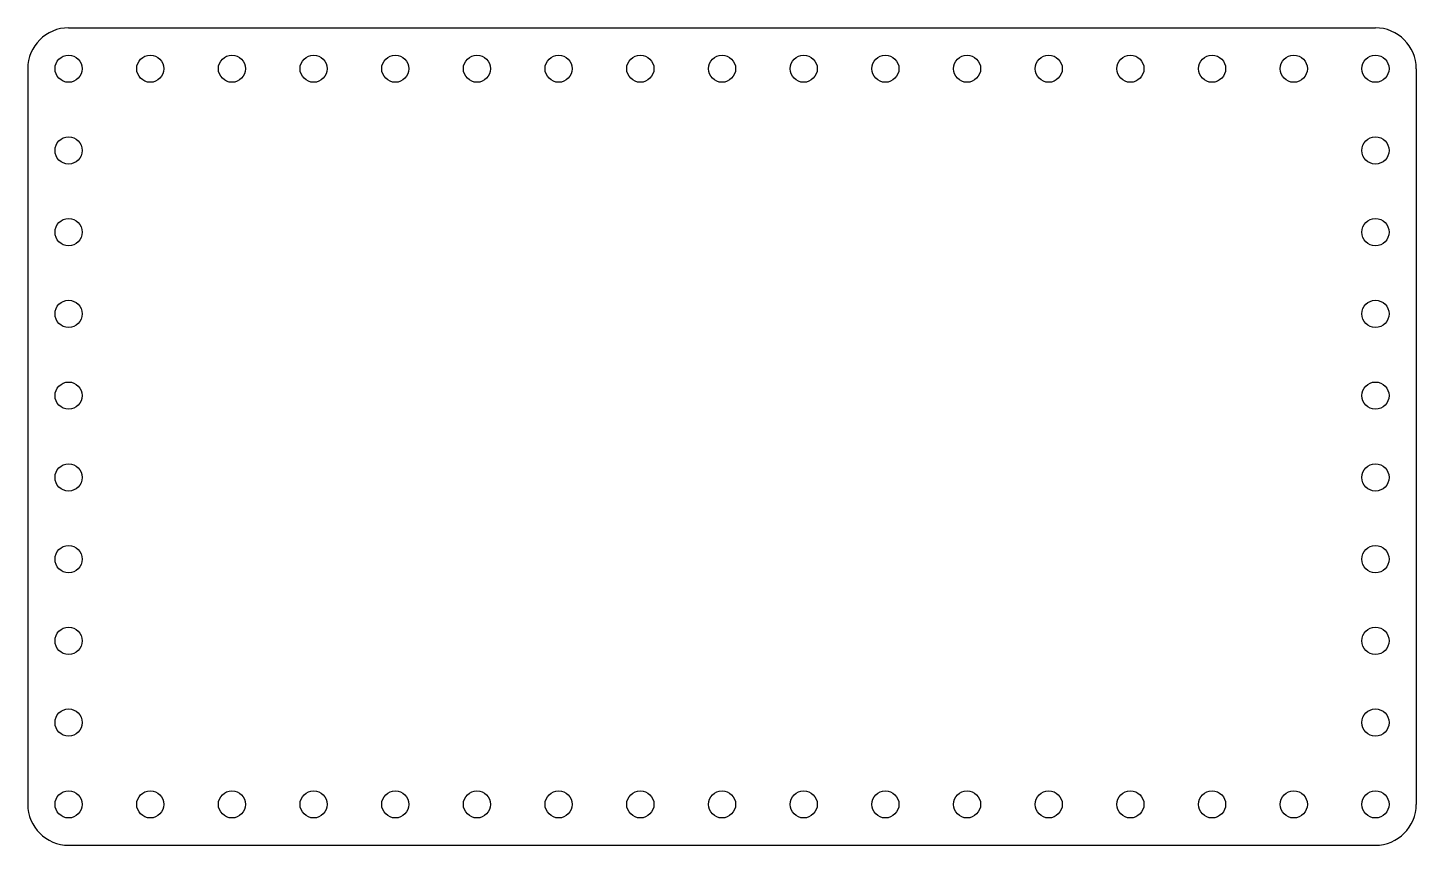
# Model space of a CAD drawing. Header units: millimetres. Extents: x 252 to 405, y 400 to 490.
import ezdxf

# ---------------------------------------------------------------- set-up
doc = ezdxf.new("R2010")
doc.units = ezdxf.units.MM
doc.layers.add('Default', color=7, linetype='Continuous')

msp = doc.modelspace()

# ---------------------------------------------------------------- linework, layer by layer
at = {"layer": 'Default', "color": 7, "linetype": 'Continuous'}
for p, q in [((256.43, 489.74), (400.43, 489.74)), ((251.93, 485.24), (251.93, 404.24)), ((404.93, 485.24), (404.93, 404.24)), ((256.43, 399.74), (400.43, 399.74))]:
    msp.add_line(p, q, dxfattribs=at)
for centre in [(256.43, 485.24), (265.43, 485.24), (274.43, 485.24), (283.43, 485.24), (292.43, 485.24), (301.43, 485.24), (310.43, 485.24), (319.43, 485.24), (328.43, 485.24), (337.43, 485.24), (346.43, 485.24), (355.43, 485.24), (364.43, 485.24), (373.43, 485.24), (382.43, 485.24), (391.43, 485.24), (400.43, 485.24), (256.43, 476.24), (400.43, 476.24), (256.43, 467.24), (400.43, 467.24), (256.43, 458.24), (400.43, 458.24), (256.43, 449.24), (400.43, 449.24), (256.43, 440.24), (400.43, 440.24), (256.43, 431.24), (400.43, 431.24), (256.43, 422.24), (400.43, 422.24), (256.43, 413.24), (400.43, 413.24), (256.43, 404.24), (265.43, 404.24), (274.43, 404.24), (283.43, 404.24), (292.43, 404.24), (301.43, 404.24), (310.43, 404.24), (319.43, 404.24), (328.43, 404.24), (337.43, 404.24), (346.43, 404.24), (355.43, 404.24), (364.43, 404.24), (373.43, 404.24), (382.43, 404.24), (391.43, 404.24), (400.43, 404.24)]:
    msp.add_circle(centre, 1.5, dxfattribs=at)
for centre, start, end in [((256.43, 485.24), 90, 180), ((400.43, 485.24), 0, 90), ((256.43, 404.24), 180, 270), ((400.43, 404.24), 270, 360)]:
    msp.add_arc(centre, 4.5, start, end, dxfattribs=at)

doc.saveas('drawing.dxf')
